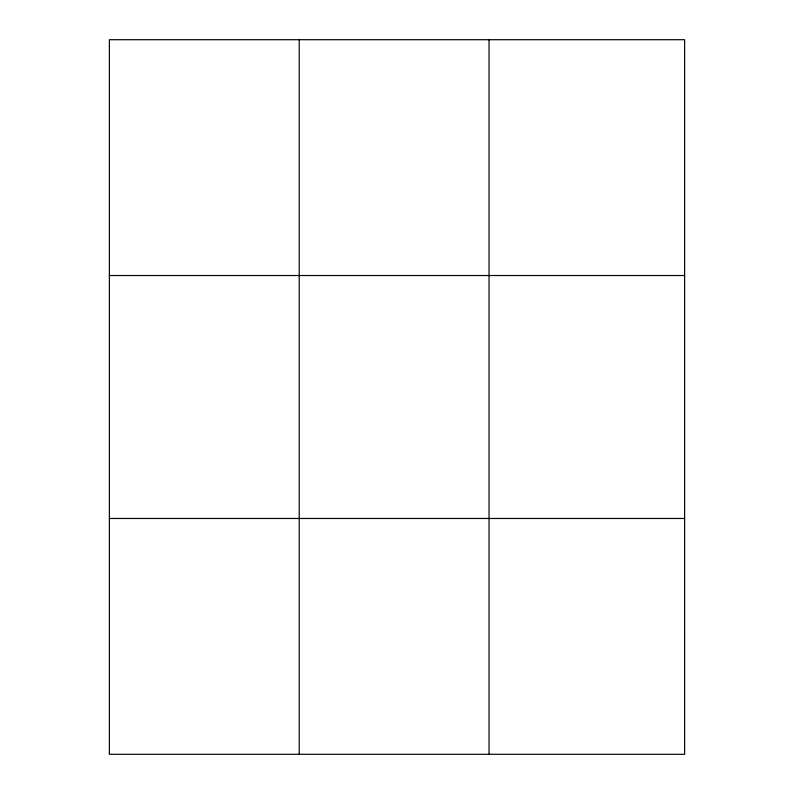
<?xml version="1.0" encoding="UTF-8"?>
<svg xmlns="http://www.w3.org/2000/svg" width="794" height="794" viewBox="0 0 794 794"><rect width="100%" height="100%" fill="white"/><g stroke="black" fill="none" stroke-linecap="round" stroke-linejoin="round"><path stroke-width="1.19" d="M299.209 39.7L299.209 754.3M489.044 39.7L489.044 754.3M109.374 275.518L684.626 275.518M109.374 518.482L684.626 518.482M684.626 636.391L684.626 754.3L109.374 754.3L109.374 39.7L684.626 39.7L684.626 636.391"/></g></svg>
